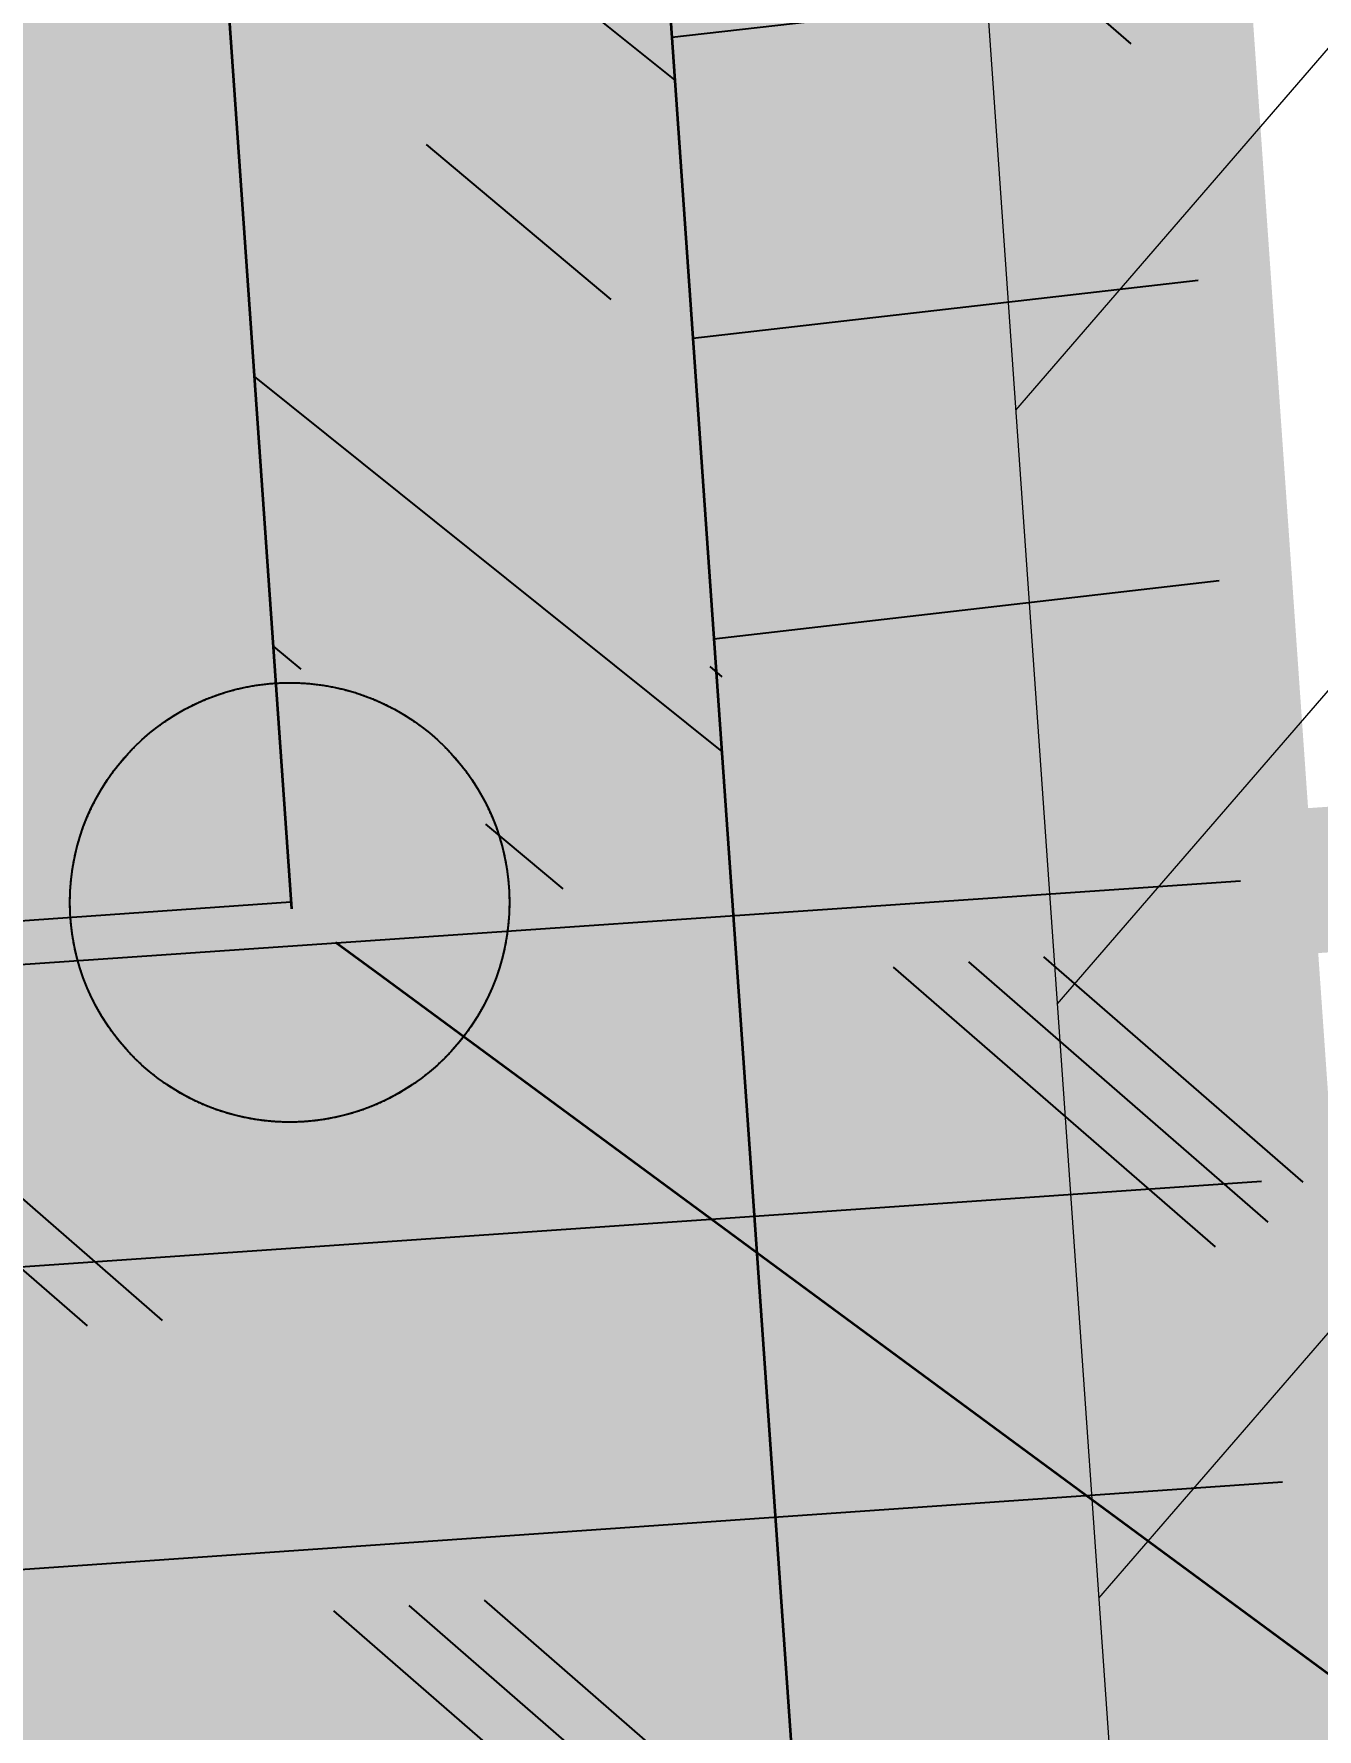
# Model space of a CAD drawing. Header units: millimetres. Extents: x 306 to 836129804, y -168137 to 818603917.
# Drawn here: x 834616568 to 834619946, y 817993908 to 817998371 of the extents above; entities that cross this region are included whole.
import ezdxf
from ezdxf import colors
from ezdxf.entities.mleader import LeaderData, LeaderLine
from ezdxf.math import Vec2, Vec3
from ezdxf.xclip import XClip

# ---------------------------------------------------------------- set-up
doc = ezdxf.new("R2010")
doc.units = ezdxf.units.MM
doc.header["$LTSCALE"] = 3
doc.header["$XCLIPFRAME"] = 0
for name, pattern in [('ACAD_ISO03W100', [30, 12, -18]), ('Dash2', [6, 3, -3]), ('DASHED', [0.75, 0.5, -0.25]), ('DIVIDE', [1.25, 0.5, -0.25, 0, -0.25, 0, -0.25])]:
    doc.linetypes.add(name, pattern=pattern)
doc.layers.get('Defpoints').update_dxf_attribs({"color": 32})
for name, color, linetype in [('_ANCILIARY', 40, 'Continuous'), ('_ANCILIARY HATCH', 1, 'Continuous'), ('_DEV LINE', 96, 'DIVIDE'), ('_PARCEL BOUNDARY', 10, 'DASHED'), ('_SUBLEASE', 241, 'Continuous'), ('_SUBLEASE LINE', 10, 'DIVIDE'), ('UAJ-90.0BOUN', 251, 'Continuous'), ('UAJ-90.5LAND', 251, 'Continuous')]:
    doc.layers.add(name, color=color, linetype=linetype)
for name, color, linetype, lineweight in [('Eva-New', 1, 'ACAD_ISO03W100', 18), ('Hatch (CARR)', 252, 'Continuous', 35), ('Hatch (LTC&CB)', 252, 'Continuous', 35), ('UAJ-21EXWA', 251, 'Continuous', 35)]:
    doc.layers.add(name, color=color, linetype=linetype, lineweight=lineweight)
doc.layers.get('UAJ-90.5LAND').off()
doc.styles.get("Standard").update_dxf_attribs({"font": 'tahoma.ttf'})

# ---------------------------------------------------------------- blocks, each defined once
blk = doc.blocks.new('_Dot')
at = {"color": 0, "linetype": 'ByBlock', "lineweight": -2}
blk.add_line((-0.5, 0), (-1, 0), dxfattribs=at)
at = {"color": 0, "linetype": 'ByBlock', "const_width": 0.5}
blk.add_lwpolyline([(-0.25, 0, 1), (0.25, 0, 1)], format="xyb", close=True, dxfattribs=at)
blk = doc.blocks.new('SITE SLAB EDGE')
at = {"layer": 'UAJ-21EXWA'}
blk.add_lwpolyline([(29067.21479901485, 5220.359082483164), (29067.21479901485, -64653.51045169355)], dxfattribs=at)
blk = doc.blocks.new('PB1')
at = {"layer": '_PARCEL BOUNDARY', "ltscale": 5, "const_width": 382.5, "flags": 128}
blk.add_lwpolyline([(834579180.0000008, 817441477.0994015), (834578344.0000008, 817453448.0992794), (834623997.0000008, 817456639.0992794), (834629227.0000008, 817381823.0992794), (834583575.0000008, 817378615.0994015)], close=True, dxfattribs=at)
at = {"layer": '_PARCEL BOUNDARY', "ltscale": 5, "const_width": 382.5}
blk.add_lwpolyline([(834617253.212159, 817380981.692419), (834620554.4206551, 817333771.2213497)], dxfattribs=at)
blk = doc.blocks.new('coordination')
at = {"layer": 'Defpoints'}
blk.add_circle((835151059.5148246, 817946021.1606183), 578.3344269990921, dxfattribs=at)
ml = blk.add_multileader_mtext('Standard', dxfattribs=at)
ml.set_content('834617.241\\P817996.084', color=256)
ml.set_leader_properties()
ml.set_arrow_properties(name='DOT')
ml.build(insert=Vec2(0, 0))
ml.multileader.update_dxf_attribs({"text_right_attachment_type": 6, "dogleg_length": 0.36, "arrow_head_size": 300, "scale": 100})
ctx = ml.context
ctx.base_point, ctx.scale, ctx.char_height, ctx.arrow_head_size, ctx.landing_gap_size, ctx.plane_origin = Vec3(835155524.082761, 817943542.7126758, 1.667736390767576), 100, 400, 300, 200, Vec3(835167006.9264361, 817949680.8606384, 1.667736390767576)
ctx.right_attachment = 6
notes = []
notes.append((ctx, [(1, (1, 1, 0), (835154400.7594808, 817943542.7126758, 1.667736390767576), (1, 0), 1123.323280215263, [(0, [(835151059.5189486, 817946005.5279967, 1.667736390767576)], 0, [])])]))
ctx.mtext.insert, ctx.mtext.flow_direction = Vec3(835155724.082761, 817943747.2794992, 1.667736390767576), 5
for ctx, leaders in notes:
    for number, flags, end, landing, length, lines in leaders:
        leader = LeaderData()
        leader.index, (leader.has_last_leader_line, leader.has_dogleg_vector, leader.attachment_direction) = number, flags
        leader.last_leader_point, leader.dogleg_vector, leader.dogleg_length = Vec3(end), Vec3(landing), length
        for number, points, colour, breaks in lines:
            line = LeaderLine()
            line.index, line.vertices, line.color, line.breaks = number, Vec3.list(points), colors.encode_raw_color(colour), breaks
            leader.lines.append(line)
        ctx.leaders.append(leader)
blk = doc.blocks.new('p32 uns')
at = {"layer": 'UAJ-90.0BOUN'}
blk.add_lwpolyline([(458551.6431707144, -254646.9136687517), (462043.122988224, -254401.8080494404), (489253.1335164309, -252491.6361941099), (493625.0210716724, -314979.2288246155), (466413.7763149738, -316882.0242781639), (462922.2849571705, -317126.9649215937), (458551.6431707144, -254646.9136687517)], dxfattribs=at)
blk.add_blockref('coordination', (-834657437.8716539, -818261001.074287))
at = {"linetype": 'Dash2', "lineweight": 13, "rotation": 4.000000000000001}
blk.add_blockref('SITE SLAB EDGE', (461907.9564732313, -261484.3400754929), dxfattribs=at)
blk = doc.blocks.new('GBP-P32-L00')
blk.add_blockref('coordination', (-533818.2349976301, 50063.04172456264))
at = {"layer": 'UAJ-90.5LAND'}
blk.add_blockref('p32 uns', (834123619.6366563, 818311064.1160116), dxfattribs=at)

msp = doc.modelspace()

# ---------------------------------------------------------------- hatches: boundary and pattern name
at = {"layer": '_ANCILIARY'}
h = msp.add_hatch(color=256, dxfattribs=at)
h.dxf.hatch_style = 1
edge = h.paths.add_edge_path(flags=16)
edge.add_line((834589698.2311926, 818000195.5443645), (834585687.4764702, 818056299.0110068))
edge.add_line((834585687.4764702, 818056299.0110068), (834612518.7989925, 818058232.7219915))
edge.add_arc((834612484.7357092, 818056534.6453927), 1698.418217914475, 9.502723926168073, 88.8508052879634, ccw=False)
edge.add_line((834614159.8478141, 818056815.0448909), (834618401.0798162, 817996164.9822797))
edge.add_line((834618401.0798162, 817996164.9822797), (834594768.6555227, 817994584.3835236))
edge.add_line((834594768.6555227, 817994584.3835236), (834594327.6929266, 817995204.8349223))
edge.add_line((834594327.6929266, 817995204.8349223), (834589698.2311926, 818000195.5443645))
edge = h.paths.add_edge_path()
edge.add_line((834619909.6823385, 817993768.7649117), (834615191.6236249, 818061235.0189149))
edge.add_arc((834615186.6358066, 818061234.6701063), 4.999999946729716, 4.000301895800094, 94.01408611669542)
edge.add_line((834615186.285798, 818061239.6578406), (834582994.9307241, 818058981.1489481))
edge.add_line((834582994.9307241, 818058981.1489481), (834582980.2353642, 818058973.700369))
edge.add_line((834582980.2353642, 818058973.700369), (834587435.9467293, 817995536.5482974))
edge.add_line((834587435.9467293, 817995536.5482974), (834589273.49395, 817995667.4350014))
edge.add_line((834589273.49395, 817995667.4350014), (834590438.9627452, 817991708.7167664))
edge.add_line((834590438.9627452, 817991708.7167664), (834619905.0431669, 817993763.4282737))
edge.add_arc((834619904.6945201, 817993768.4161034), 4.999999953192322, 273.9984422827354, 364.0002978076708)
h = msp.add_hatch(color=256, dxfattribs=at)
h.dxf.hatch_style = 1
edge = h.paths.add_edge_path()
edge.add_line((834612865.2039542, 818058173.3505659), (834617244.6608102, 817996084.843105))
edge.add_line((834617244.6608102, 817996084.843105), (834618401.9827185, 817996149.6893879))
edge.add_line((834618401.9827185, 817996149.6893879), (834614155.1133219, 818056747.4655637))
edge.add_arc((834612541.6676033, 818056584.2745363), 1621.677649362559, 5.775506837162184, 78.49185766571256)
at = {"layer": '_ANCILIARY HATCH'}
h = msp.add_hatch(dxfattribs=at)
h.set_pattern_fill('CORK', color=256, scale=250, angle=3.998908350218276)
h.set_pattern_definition([(3.998908350218276, (0, 0), (-55.35411463791137, 791.8175196929233), []), (138.9989083502183, (423.5858171654173, -368.2317025275059), (-1472.92744632587, -1694.344000516116), [1122.5325, -1122.5325]), (138.9989083502183, (621.5401970886481, -354.3931738680281), (-1472.92744632587, -1694.344000516116), [1122.5325, -1122.5325]), (138.9989083502183, (819.494577011879, -340.5546452085503), (-1472.92744632587, -1694.344000516116), [1122.5325, -1122.5325])])
edge = h.paths.add_edge_path(flags=16)
edge.add_line((834589618.1268094, 818000118.7715201), (834585687.4764702, 818056299.0110068))
edge.add_line((834585687.4764702, 818056299.0110068), (834612518.7989925, 818058232.7219915))
edge.add_arc((834612494.2285203, 818056545.6339079), 1687.266994288412, 9.187916495490526, 89.16561271843813, ccw=False)
edge.add_line((834614159.8478141, 818056815.0448909), (834618401.0798162, 817996164.9822797))
edge.add_line((834618401.0798162, 817996164.9822797), (834594688.5511395, 817994507.6106793))
edge.add_line((834594688.5511395, 817994507.6106793), (834589618.1268094, 818000118.7715201))
edge = h.paths.add_edge_path()
edge.add_line((834619909.6823385, 817993768.7649117), (834615191.6236249, 818061235.0189149))
edge.add_arc((834615186.6358066, 818061234.6701063), 4.999999946729716, 4.000301895800094, 94.01408611669542)
edge.add_line((834615186.285798, 818061239.6578406), (834582996.3395478, 818058974.7334945))
edge.add_line((834582996.3395478, 818058974.7334945), (834587435.9467293, 817995536.5482974))
edge.add_line((834587435.9467293, 817995536.5482974), (834589273.49395, 817995667.4350014))
edge.add_line((834589273.49395, 817995667.4350014), (834590438.9627452, 817991708.7167664))
edge.add_line((834590438.9627452, 817991708.7167664), (834619905.0431669, 817993763.4282737))
edge.add_arc((834619904.6945201, 817993768.4161034), 4.999999953192322, 273.9984422827354, 364.0002978076708)
h = msp.add_hatch(dxfattribs=at)
h.set_pattern_fill('TRANS', color=256, scale=200, angle=140)
h.set_pattern_definition([(140, (0, 0), (-816.3402643019051, -972.8764427611019), []), (140, (-408.1701321509526, -486.4382213805509), (-816.3402643019051, -972.8764427611019), [635, -635])])
edge = h.paths.add_edge_path()
edge.add_line((834612900.8940523, 818058170.5038683), (834617244.6608102, 817996084.843105))
edge.add_line((834617244.6608102, 817996084.843105), (834618401.0005214, 817996163.7354609))
edge.add_line((834618401.0005214, 817996163.7354609), (834614164.6066757, 818056746.98998))
edge.add_arc((834612409.5715921, 818056461.6543041), 1778.078905097392, 9.234417825688137, 73.95918304570452)
at = {"layer": '_SUBLEASE'}
h = msp.add_hatch(color=256, dxfattribs=at)
h.dxf.hatch_style = 1
h.paths.add_polyline_path([(834589693.255012, 818043565.8906276), (834597284.0053263, 818044096.6875974), (834597429.0987921, 818042021.754373), (834598985.2987102, 818042130.574472), (834598840.2052448, 818044205.5076965), (834610877.2425008, 818045047.2193372), (834612740.4379145, 818018402.2835546), (834612538.431196, 818018388.1578686), (834613248.1764362, 818008553.7109756), (834612849.1508187, 818008525.8083863), (834613468.582139, 817999667.5277658), (834612902.884826, 817998947.3282324), (834605436.7164863, 817998425.242883), (834591456.5503381, 818002394.8372881), (834590958.2342087, 818002359.9916297), (834588285.2707334, 818040610.4753664), (834588682.5340629, 818040638.2547245), (834588532.5576444, 818042783.0174327)], flags=16)
edge = h.paths.add_edge_path()
edge.add_line((834612518.7989925, 818058232.7219915), (834585687.4764702, 818056299.0110068))
edge.add_line((834585687.4764702, 818056299.0110068), (834585852.1374886, 818053900.0703667))
edge.add_line((834585852.1374886, 818053900.0703667), (834587596.3541589, 818054022.0954322))
edge.add_line((834587596.3541589, 818054022.0954322), (834587784.2116382, 818051304.0034543))
edge.add_line((834587784.2116382, 818051304.0034543), (834588882.182013, 818050416.9104503))
edge.add_line((834588882.182013, 818050416.9104503), (834591283.6295674, 818050586.5250793))
edge.add_line((834591283.6295674, 818050586.5250793), (834591385.947621, 818049130.1147605))
edge.add_line((834591385.947621, 818049130.1147605), (834586217.4788146, 818048767.0112727))
edge.add_line((834586217.4788146, 818048767.0112727), (834589617.9183701, 818000118.9890046))
edge.add_line((834589617.9183701, 818000118.9890046), (834594327.6929266, 817995204.8349223))
edge.add_arc((834593644.1141815, 817994409.5863439), 1048.665915476767, 4.359033634245577, 49.31834761910159, ccw=False)
edge.add_line((834594689.7466749, 817994489.2913691), (834617241.2870332, 817996068.5256392))
edge.add_line((834617241.2870332, 817996068.5256392), (834612865.2039542, 818058186.5743445))
edge.add_arc((834612384.1417316, 818055898.7146978), 2337.888497108082, 78.12554973430233, 86.69806107315839)
at = {"layer": 'Eva-New', "linetype": 'Continuous', "ltscale": 0.01}
h = msp.add_hatch(dxfattribs=at)
h.set_pattern_fill('ANSI31', color=8, scale=350, angle=4)
h.set_pattern_definition([(49, (0, 0), (-838.6710210225554, 729.0455959657013), [])])
edge = h.paths.add_edge_path()
edge.add_arc((834611513.5385946, 818068145.3264505), 14099.99999968531, 55.19002574308559, 154.5596091027724)
edge.add_line((834598780.7776825, 818074202.2893481), (834595240.3911003, 818066761.4558462))
edge.add_arc((834589822.417787, 818069339.3552195), 6000.000000233124, 273.9989064334658, 334.5546563119141, ccw=False)
edge.add_line((834590240.8423903, 818063353.9629304), (834585554.5350056, 818063026.3542768))
edge.add_arc((834584989.6617913, 818071106.6338656), 8099.999998867221, 264.220048196886, 273.9989064322582, ccw=False)
edge.add_line((834584173.925572, 818063047.8142), (834580415.7397891, 818063428.2282544))
edge.add_arc((834579106.5335116, 818050494.3201492), 12999.99999816069, 84.2200481985661, 93.99077919798958)
edge.add_line((834578201.7864021, 818063462.7985727), (834574221.9197499, 818063185.1428037))
edge.add_arc((834573731.4752913, 818070170.6889209), 7002.741628984699, 184.518270925359, 274.0160585979712, ccw=False)
edge.add_arc((834553791.0620614, 818068592.8452796), 13000.0000005708, 4.527501078735133, 25.16518805878682)
edge.add_line((834565557.174624, 818074120.828201), (834563375.7160238, 818078763.9842684))
edge.add_arc((834569692.9588658, 818081779.3520507), 6999.999999030279, 186.261998653722, 205.5162346975632, ccw=False)
edge.add_line((834562734.724241, 818081015.8267443), (834561851.4163579, 818093822.5155479))
edge.add_arc((834568795.7761757, 818094576.8707228), 6985.211880096444, 103.79340942041148, 186.1996435070692, ccw=False)
edge.add_line((834567130.3497419, 818101360.6410463), (834607738.9713905, 818104323.6446342))
edge.add_arc((834606780.3295362, 818117304.0183489), 13015.72495013958, 274.223807264846, 392.8596289379157)
edge.add_arc((834623587.3262396, 818128173.8785237), 6999.999999836902, 183.9989136523716, 212.9539425140163, ccw=False)
edge.add_line((834616604.3686309, 818127685.7156067), (834614554.4666462, 818157541.1841724))
edge.add_line((834614554.4666462, 818157541.1841724), (834608569.0701823, 818157122.7809477))
edge.add_line((834608569.0701823, 818157122.7809477), (834610618.9763948, 818127267.2902491))
edge.add_arc((834623587.3262378, 818128173.8785231), 12999.99999806346, 183.9989136508734, 212.8579348742854)
edge.add_arc((834606785.1724918, 818117301.6086594), 7012.974383020965, -85.87050168941721, 32.994913872568816, ccw=False)
edge.add_line((834607290.1835088, 818110306.8410742), (834542916.4285616, 818105772.5570611))
edge.add_line((834542916.4285616, 818105772.5570611), (834543332.168679, 818099784.931535))
edge.add_line((834543332.168679, 818099784.931535), (834548339.9487058, 818100139.6961751))
edge.add_arc((834548849.6206386, 818093135.5706489), 7022.644791367745, 1.917894415990986, 94.16192873604791, ccw=False)
edge.add_line((834555868.3314306, 818093370.5997602), (834556822.6031799, 818079614.5109141))
edge.add_arc((834565030.3921052, 818080333.9384184), 8239.258156901009, 185.0092761133849, 211.2767633085009)
edge.add_line((834557988.549832, 818076056.3418531), (834560014.6381451, 818071842.7746612))
edge.add_arc((834553704.8687762, 818068780.019501), 7013.81912084653, -83.41200971856142, 25.89188562423311, ccw=False)
edge.add_line((834554509.5567249, 818061812.5137804), (834511331.2743995, 818058806.1397856))
edge.add_arc((834510845.0625758, 818065789.233517), 6999.999999933733, 141.8798806352492, 273.9829049167347, ccw=False)
edge.add_arc((834495100.3448526, 818078140.8887452), 13011.48484009153, 321.889271565979, 363.9966433354928)
edge.add_line((834508080.187521, 818079047.7636253), (834507303.147802, 818090245.0026575))
edge.add_arc((834514286.1054543, 818090733.1649512), 6999.999999943095, 94.21783473311712, 183.9989085377374, ccw=False)
edge.add_line((834513771.2650272, 818097714.206373), (834514324.2611847, 818097754.9889383))
edge.add_line((834514324.2611847, 818097754.9889383), (834515094.2032907, 818097812.2750338))
edge.add_arc((834515888.7804214, 818090839.1162039), 7018.283043878132, 4.391191596629085, 96.50069787772958, ccw=False)
edge.add_line((834522886.4615402, 818091376.4762715), (834523318.1003574, 818085091.4654405))
edge.add_line((834523318.1003574, 818085091.4654405), (834529307.3396509, 818085510.1591995))
edge.add_line((834529307.3396509, 818085510.1591995), (834528870.5492542, 818091758.2633296))
edge.add_arc((834535853.5069062, 818092246.4256233), 6999.999999586337, 93.99890853307471, 183.9989085379415, ccw=False)
edge.add_line((834535365.3446131, 818099229.3832753), (834540639.8020831, 818099596.5330453))
edge.add_line((834540639.8020831, 818099596.5330453), (834540220.7704337, 818105616.323317))
edge.add_line((834540220.7704337, 818105616.323317), (834513376.0995728, 818103738.6078113))
edge.add_arc((834514284.2614373, 818090770.3680685), 13000.00000003277, 94.00586599802176, 183.991117880833)
edge.add_line((834501315.7883602, 818089865.5443004), (834502093.999344, 818078618.6765761))
edge.add_arc((834495110.6965383, 818078135.4768907), 7000.000000828009, -66.13857842422561, 3.9581909098961887, ccw=False)
edge.add_arc((834495110.6965395, 818078135.4768903), 6999.999999981786, 273.99870041279297, 293.8614215680351, ccw=False)
edge.add_line((834495598.8334678, 818071152.5174648), (834484038.0252761, 818070344.3705096))
edge.add_arc((834484944.5652856, 818057376.0172908), 12999.99999985473, 3.998699986240524, 93.99870041178127, ccw=False)
edge.add_line((834497912.918511, 818058282.557204), (834498850.7850932, 818044866.0656179))
edge.add_arc((834505832.5325971, 818045382.0451274), 7000.788031506466, 153.5175844556254, 184.2267069343446, ccw=False)
edge.add_arc((834505831.7802428, 818045382.3021698), 7000.000000506094, 93.9907792036035, 153.5167215738451, ccw=False)
edge.add_line((834505344.6087215, 818052365.3290147), (834578107.7560652, 818057441.656797))
edge.add_arc((834579012.5031768, 818044473.1783768), 12999.99999509848, 84.22004763743712, 93.99077920788699, ccw=False)
edge.add_line((834580321.7095807, 818057407.0864662), (834583663.296837, 818057068.8416442))
edge.add_arc((834584972.5032473, 818070002.7497832), 13000.00004509936, 264.2200476312211, 273.9989064308502)
edge.add_line((834585879.0898904, 818057034.399779), (834609493.5669917, 818058685.2319609))
edge.add_arc((834609981.7373167, 818051702.1557314), 7000.118848462731, -19.364931974248975, 93.99890643048622, ccw=False)
edge.add_arc((834628850.3650681, 818045070.4409646), 13000.00000042529, 160.6350680240969, 183.9989064535735)
edge.add_line((834615882.0151088, 818044163.8543195), (834619634.348526, 817990488.2644923))
edge.add_arc((834610656.2600935, 817989860.627584), 8999.999999519287, -86.01194112060227, 3.998906454734822, ccw=False)
edge.add_line((834611282.1972058, 817980882.4204844), (834602812.2813497, 817980291.9201078))
edge.add_line((834602812.2813497, 817980291.9201078), (834603230.7061716, 817974306.527834))
edge.add_line((834603230.7061716, 817974306.527834), (834611717.6719617, 817974898.2168859))
edge.add_arc((834612343.6090722, 817965920.0097858), 8999.999999977357, 3.8734655887747067, 93.98805886777768, ccw=False)
edge.add_line((834621323.0501077, 817966527.9889727), (834621688.4984579, 817961112.7419763))
edge.add_line((834621688.4984579, 817961112.7419763), (834627673.3989117, 817961529.9934386))
edge.add_line((834627673.3989117, 817961529.9934386), (834621867.801321, 818044576.6440177))
edge.add_arc((834628850.6858916, 818045064.8011855), 6999.926738671702, 160.627157224399, 183.9989083996896, ccw=False)
edge.add_arc((834609980.9204334, 818051699.8431354), 13002.36888268257, 340.6271572335476, 454.0111039654658)
edge.add_line((834609071.4073162, 818064670.3628802), (834607456.5171404, 818064557.3573512))
edge.add_arc((834607170.3486158, 818068550.9500543), 4003.832551789663, 155.6211224779758, 274.0986331619272, ccw=False)
edge.add_line((834603523.5142193, 818070203.6066998), (834604195.8682836, 818071618.3222857))
edge.add_arc((834611513.5386757, 818068145.3264558), 8100.000000027051, 54.14039305783359, 154.6107958035704, ccw=False)
edge.add_arc((834623873.9558088, 818085245.9413723), 13000.02232763516, 234.1403928659832, 234.163197705768)
edge.add_line((834616262.7220054, 818074706.9802988), (834619562.6153525, 818079722.129262))

# ---------------------------------------------------------------- linework, layer by layer
at = {"layer": '_DEV LINE', "ltscale": 2, "const_width": 382.5242621480422}
msp.add_lwpolyline([(834582993.8456299, 818058974.5592169), (834615191.8748794, 818061231.426082), (834619909.6823385, 817993768.7649117), (834590438.9627452, 817991708.7167664), (834589273.49395, 817995667.4350014), (834587435.9467293, 817995536.5482974)], close=True, dxfattribs=at)
at = {"layer": '_SUBLEASE LINE', "ltscale": 2, "const_width": 382.5}
msp.add_lwpolyline([(834612518.7989925, 818058232.7219915), (834585687.4764702, 818056299.0110068), (834585852.1374886, 818053900.0703667), (834587596.3541589, 818054022.0954322), (834587784.2116382, 818051304.0034543), (834588882.182013, 818050416.9104503), (834591283.6295674, 818050586.5250793), (834591385.947621, 818049130.1147605), (834586217.4788146, 818048767.0112727), (834589617.9183701, 818000118.9890046), (834594327.6929266, 817995204.8349223, -0.1987278237487263), (834594689.7466749, 817994489.2913691), (834617245.8804495, 817996067.4107428), (834612900.5220047, 818058175.8215612, 0.05505195117265949)], format="xyb", close=True, dxfattribs=at)
at = {"layer": 'Eva-New', "linetype": 'Continuous', "ltscale": 0.01}
msp.add_lwpolyline([(834495598.8334678, 818071152.5174648), (834484038.0252761, 818070344.3705096, -0.4142135645484388), (834497912.918511, 818058282.557204), (834498850.7850932, 818044866.0656179, -0.1348015495624649), (834499566.328429, 818048503.8584445, -0.2657334414972907), (834505344.6087215, 818052365.3290147), (834578107.7560652, 818057441.656797, -0.04265870711973527), (834580321.7095807, 818057407.0864662), (834583663.296837, 818057068.8416442, 0.04269423343289794), (834585879.0898904, 818057034.399779), (834609493.5669917, 818058685.2319609, -0.5393670184015495), (834616585.8299106, 818049381.0299479, 0.1022986043484565), (834615882.0151088, 818044163.8543195), (834619634.348526, 817990488.2644923, -0.4142690157305827), (834611282.1972058, 817980882.4204844)], format="xyb", dxfattribs=at)
at = {"layer": 'Hatch (CARR)', "color": 1, "linetype": 'Continuous'}
msp.add_line((834612900.8940523, 818058170.5038683), (834617245.8804495, 817996067.4107428), dxfattribs=at)

# ---------------------------------------------------------------- block references
for name, p in [('PB1', (-0.5600396394729614, 614971.3320208788)), ('coordination', (-533818.2349976301, 50063.04172456264))]:
    msp.add_blockref(name, p)
at = {"layer": 'Hatch (LTC&CB)'}
ref = msp.add_blockref('GBP-P32-L00', (0.003082275390625, -0.04408204555511475), dxfattribs=at)
XClip(ref).set_block_clipping_path([(834584093.892806, 818043064.0358013), (834582840.9002086, 818057304.8300507), (834606839.8282676, 818059135.0800325), (834616411.1617992, 818059804.18965), (834621698.814561, 817983619.2012264), (834592783.8532866, 817981454.8174279), (834593965.1606803, 817975736.7136446), (834590918.9048864, 817979266.0163008), (834589318.0556709, 817987259.1379421), (834588974.9617476, 817989748.3735298), (834587823.4821799, 817989701.579548), (834587362.0723312, 818001496.6813973), (834585850.4212221, 818017925.3879008)])

doc.saveas('drawing.dxf')
